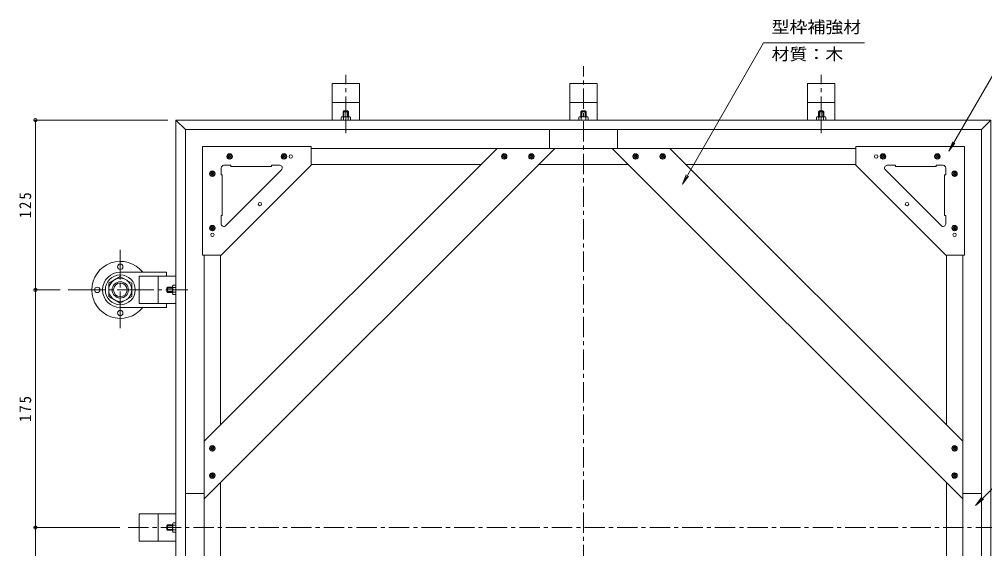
# Model space of a CAD drawing. Units: millimetres at full size; details may follow other scales. Extents: x -933 to 1138, y -790 to 804.
# Drawn here: x 8 to 719, y 414 to 804 of the extents above; entities that cross this region are included whole.
import ezdxf
from ezdxf.enums import TextEntityAlignment as Align

# ---------------------------------------------------------------- set-up
doc = ezdxf.new("R2010")
doc.units = ezdxf.units.MM
doc.header["$LTSCALE"] = 3
doc.header["$PDMODE"] = 32
doc.header["$PDSIZE"] = 2.4
doc.linetypes.add('CHAIN1', pattern=[8, 5, -1, 1, -1])
doc.linetypes.add('CHAIN2', pattern=[12, 9, -1, 1, -1])
for name, color, linetype, lineweight in [('0-0_通り芯', 7, 'CHAIN2', 9), ('0-1_躯体', 4, 'Continuous', 9), ('0-2_仕上', 3, 'Continuous', 9), ('0-4_その他', 7, 'Continuous', 9), ('0-9', 2, 'Continuous', 9), ('0-A', 3, 'Continuous', 9), ('0-B', 4, 'Continuous', 9), ('0-C', 4, 'Continuous', 9), ('0-E', 7, 'Continuous', 9)]:
    doc.layers.add(name, color=color, linetype=linetype, lineweight=lineweight)
doc.styles.add('ＭＳ ゴシック', font='')
doc.styles.get('ＭＳ ゴシック').set_extended_font_data('MS Gothic')

msp = doc.modelspace()

# ---------------------------------------------------------------- linework, layer by layer
at = {"layer": '0-0_通り芯'}
for p, q in [((248.664, 720.26), (248.664, 763)), ((598.663, 720.26), (598.663, 763)), ((82.661, 576.469), (82.661, 634.225)), ((44.296, 604.771), (132.461, 604.771))]:
    msp.add_line(p, q, dxfattribs=at)
at = {"layer": '0-1_躯体', "color": 6}
for p in [(82.661, 617.771), (116.661, 614.771)]:
    msp.add_line(p, (116.661, 617.771), dxfattribs=at)
at = {"layer": '0-1_躯体'}
msp.add_lwpolyline([(91.161, 599.863), (91.161, 609.678), (82.661, 614.586), (74.161, 609.678), (74.161, 599.863), (82.661, 594.956)], close=True, dxfattribs=at)
at = {"layer": '0-1_躯体', "color": 6}
msp.add_lwpolyline([(82.661, 591.771), (116.661, 591.771), (116.661, 594.771)], dxfattribs=at)
at = {"layer": '0-1_躯体'}
for radius in [11, 8.5, 6, 5]:
    msp.add_circle((82.661, 604.771), radius, dxfattribs=at)
at = {"layer": '0-1_躯体', "color": 6}
msp.add_arc((82.661, 604.771), 13, 90, 270, dxfattribs=at)
at = {"layer": '0-2_仕上', "linetype": 'CHAIN1'}
for p, q in [((423.664, 89.941), (423.664, 769.534)), ((88.453, 429.771), (759.969, 429.771))]:
    msp.add_line(p, q, dxfattribs=at)
at = {"layer": '0-2_仕上'}
for p, q in [((258.664, 756.771), (238.664, 756.771)), ((238.664, 756.771), (238.664, 729.771)), ((258.664, 756.771), (258.664, 729.771)), ((433.664, 756.771), (413.664, 756.771)), ((413.664, 756.771), (413.664, 729.771)), ((433.664, 756.771), (433.664, 729.771)), ((588.663, 756.771), (588.663, 729.771)), ((588.663, 756.771), (608.664, 756.771)), ((608.664, 756.771), (608.664, 729.771)), ((258.664, 742.771), (238.664, 742.771)), ((433.664, 742.771), (413.664, 742.771)), ((588.663, 742.771), (608.664, 742.771)), ((246.064, 732.271), (251.263, 732.271)), ((246.664, 735.908), (247.364, 736.608)), ((246.664, 735.908), (250.664, 735.908)), ((246.664, 735.908), (246.664, 732.271)), ((247.364, 736.608), (249.964, 736.608)), ((247.364, 736.608), (247.364, 732.271)), ((249.964, 736.608), (250.664, 735.908)), ((249.964, 736.608), (249.964, 732.271)), ((250.664, 735.908), (250.664, 732.271)), ((421.064, 732.271), (426.263, 732.271)), ((421.663, 735.908), (422.364, 736.608)), ((421.663, 735.908), (425.664, 735.908)), ((421.663, 735.908), (421.663, 732.271)), ((422.364, 736.608), (424.964, 736.608)), ((422.364, 736.608), (422.364, 732.271)), ((424.964, 736.608), (425.664, 735.908)), ((424.964, 736.608), (424.964, 732.271)), ((425.664, 735.908), (425.664, 732.271)), ((601.263, 732.271), (596.064, 732.271)), ((597.364, 736.608), (596.664, 735.908)), ((600.663, 735.908), (596.664, 735.908)), ((596.664, 735.908), (596.664, 732.271)), ((599.963, 736.608), (597.364, 736.608)), ((597.364, 736.608), (597.364, 732.271)), ((600.663, 735.908), (599.963, 736.608)), ((599.963, 736.608), (599.963, 732.271)), ((600.663, 735.908), (600.663, 732.271)), ((123.664, 129.771), (123.664, 729.771)), ((245.164, 731.77), (245.164, 729.771)), ((246.965, 731.77), (246.965, 729.771)), ((250.362, 731.77), (250.362, 729.771)), ((252.164, 731.77), (252.164, 729.771)), ((420.163, 731.77), (420.163, 729.771)), ((421.965, 731.77), (421.965, 729.771)), ((425.362, 731.77), (425.362, 729.771)), ((427.164, 731.77), (427.164, 729.771)), ((595.163, 731.77), (595.163, 729.771)), ((596.965, 731.77), (596.965, 729.771)), ((600.362, 731.77), (600.362, 729.771)), ((602.164, 731.77), (602.164, 729.771)), ((723.663, 729.771), (716.664, 722.771)), ((130.663, 722.771), (716.664, 722.771)), ((96.664, 614.771), (123.664, 614.771)), ((96.664, 594.771), (96.664, 614.771)), ((110.664, 594.771), (110.664, 614.771)), ((117.526, 606.771), (116.826, 606.071)), ((116.826, 606.071), (116.826, 603.471)), ((116.826, 606.071), (121.164, 606.071)), ((117.526, 606.771), (117.526, 602.771)), ((117.526, 606.771), (121.164, 606.771)), ((121.164, 607.37), (121.164, 602.172)), ((121.664, 608.271), (123.664, 608.271)), ((121.664, 606.469), (123.664, 606.469)), ((116.826, 603.471), (117.526, 602.771)), ((116.826, 603.471), (121.164, 603.471)), ((117.526, 602.771), (121.164, 602.771)), ((121.664, 603.072), (123.664, 603.072)), ((121.664, 601.271), (123.664, 601.271)), ((96.664, 594.771), (123.664, 594.771)), ((96.664, 439.771), (96.664, 419.771)), ((96.664, 439.771), (123.664, 439.771)), ((110.664, 439.771), (110.664, 419.771)), ((116.826, 431.071), (117.526, 431.771)), ((116.826, 428.471), (116.826, 431.071)), ((116.826, 431.071), (121.164, 431.071)), ((117.526, 427.771), (116.826, 428.471)), ((116.826, 428.471), (121.164, 428.471)), ((117.526, 427.771), (117.526, 431.771)), ((117.526, 431.771), (121.164, 431.771)), ((117.526, 427.771), (121.164, 427.771)), ((121.164, 427.172), (121.164, 432.37)), ((121.664, 433.271), (123.664, 433.271)), ((121.664, 431.469), (123.664, 431.469)), ((121.664, 428.072), (123.664, 428.072)), ((96.664, 419.771), (123.664, 419.771)), ((121.664, 426.271), (123.664, 426.271))]:
    msp.add_line(p, q, dxfattribs=at)
for points in [[(716.664, 722.771), (716.664, 136.77), (130.663, 136.77), (130.663, 722.771), (123.664, 729.771)], [(123.664, 729.771), (723.663, 729.771), (723.663, 129.771), (123.664, 129.771)]]:
    msp.add_lwpolyline(points, dxfattribs=at)
for centre, radius, start, end in [((246.064, 731.209), 1.062, 31.93629, 148.0667), ((248.664, 729.136), 3.134, 57.19138, 122.80888), ((251.263, 731.209), 1.062, 31.9333, 148.06371), ((421.064, 731.209), 1.062, 31.93629, 148.0667), ((423.664, 729.136), 3.134, 57.19138, 122.80888), ((426.263, 731.209), 1.062, 31.9333, 148.06371), ((596.064, 731.209), 1.062, 31.93629, 148.0667), ((598.664, 729.136), 3.134, 57.19112, 122.80862), ((601.263, 731.209), 1.062, 31.9333, 148.06371), ((122.225, 607.37), 1.062, 121.9333, 238.06371), ((124.298, 604.771), 3.134, 147.19112, 212.80862), ((122.225, 602.172), 1.062, 121.93629, 238.0667), ((122.225, 432.37), 1.062, 121.9333, 238.06371), ((122.225, 427.172), 1.062, 121.93629, 238.0667), ((124.298, 429.771), 3.134, 147.19138, 212.80888)]:
    msp.add_arc(centre, radius, start, end, dxfattribs=at)
at = {"layer": '0-4_その他'}
for p, q in [((19.268, 729.771), (117.664, 729.771)), ((20.168, 729.771), (20.168, 604.771)), ((19.268, 604.771), (38.296, 604.771)), ((20.168, 604.771), (20.168, 429.771)), ((19.268, 429.771), (82.453, 429.771)), ((20.168, 429.771), (20.168, 254.771))]:
    msp.add_line(p, q, dxfattribs=at)
for p in [(20.168, 729.771), (20.168, 604.771), (20.168, 429.771)]:
    msp.add_point(p, dxfattribs=at)
at = {"layer": '0-9'}
for centre in [(82.661, 621.771), (65.661, 604.771), (82.661, 587.771)]:
    msp.add_circle(centre, 2, dxfattribs=at)
msp.add_arc((82.661, 604.771), 21, 38.24654, 321.75346, dxfattribs=at)
at = {"layer": '0-A'}
for p, q in [((398.663, 722.771), (398.663, 708.971)), ((448.663, 722.771), (448.663, 708.971)), ((143.164, 710.271), (143.164, 630.271)), ((143.164, 710.271), (223.163, 710.271)), ((223.163, 710.271), (223.163, 696.471)), ((624.164, 710.271), (624.164, 696.471)), ((704.164, 710.271), (624.164, 710.271)), ((704.164, 710.271), (704.164, 630.271)), ((156.963, 630.271), (223.163, 696.471)), ((156.963, 694.471), (156.963, 689.471)), ((157.763, 689.471), (156.963, 689.471)), ((157.763, 689.471), (157.763, 659.471)), ((158.963, 696.471), (163.963, 696.471)), ((201.364, 693.057), (160.378, 652.07)), ((163.963, 695.671), (163.963, 696.471)), ((163.963, 695.671), (193.964, 695.671)), ((193.964, 695.671), (193.964, 696.471)), ((199.95, 696.471), (193.964, 696.471)), ((690.364, 630.271), (624.164, 696.471)), ((645.963, 693.057), (686.95, 652.07)), ((647.377, 696.471), (653.364, 696.471)), ((653.364, 695.671), (653.364, 696.471)), ((683.364, 695.671), (653.364, 695.671)), ((683.364, 695.671), (683.364, 696.471)), ((688.364, 696.471), (683.364, 696.471)), ((689.564, 689.471), (690.364, 689.471)), ((689.564, 689.471), (689.564, 659.471)), ((690.364, 694.471), (690.364, 689.471)), ((157.763, 659.471), (156.963, 659.471)), ((156.963, 653.484), (156.963, 659.471)), ((689.564, 659.471), (690.364, 659.471)), ((690.364, 653.484), (690.364, 659.471)), ((143.164, 630.271), (156.963, 630.271)), ((704.164, 630.271), (690.364, 630.271)), ((130.663, 454.771), (144.463, 454.771)), ((716.664, 454.771), (702.864, 454.771))]:
    msp.add_line(p, q, dxfattribs=at)
for centre in [(208.163, 702.971), (639.164, 702.971), (185.467, 667.967), (661.86, 667.967), (150.463, 645.271), (696.864, 645.271)]:
    msp.add_circle(centre, 1.25, dxfattribs=at)
for centre, start, end in [((158.963, 694.471), 90, 180), ((199.95, 694.471), 315.00075, 90), ((647.377, 694.471), 90, 224.99925), ((688.364, 694.471), 0, 90), ((158.963, 653.484), 180, 314.99925), ((688.364, 653.484), 225.00075, 0)]:
    msp.add_arc(centre, 2, start, end, dxfattribs=at)
at = {"layer": '0-B', "color": 6}
for p, q in [((360.131, 708.971), (144.463, 493.303)), ((402.557, 708.971), (144.463, 450.877)), ((360.131, 708.971), (402.557, 708.971)), ((487.196, 708.971), (444.77, 708.971)), ((444.77, 708.971), (702.864, 450.877)), ((487.196, 708.971), (702.864, 493.303)), ((144.463, 493.303), (144.463, 450.877)), ((702.864, 493.303), (702.864, 450.877))]:
    msp.add_line(p, q, dxfattribs=at)
at = {"layer": '0-B'}
for p, q in [((223.163, 708.971), (360.131, 708.971)), ((402.557, 708.971), (444.77, 708.971)), ((624.164, 708.971), (487.196, 708.971)), ((223.163, 696.971), (348.131, 696.971)), ((390.557, 696.971), (456.77, 696.971)), ((624.164, 696.971), (499.196, 696.971)), ((144.463, 630.271), (144.463, 493.303)), ((156.464, 630.271), (156.464, 505.304)), ((690.864, 630.271), (690.864, 505.304)), ((702.864, 630.271), (702.864, 493.303)), ((156.463, 396.665), (156.463, 462.877)), ((690.864, 396.665), (690.864, 462.877)), ((144.464, 408.665), (144.464, 450.877)), ((702.864, 408.665), (702.864, 450.877))]:
    msp.add_line(p, q, dxfattribs=at)
at = {"layer": '0-C'}
for p, q in [((161.24, 702.425), (163.71, 704.895)), ((163.991, 701.15), (161.342, 703.798)), ((161.918, 701.406), (164.728, 704.216)), ((164.885, 701.953), (162.146, 704.693)), ((165.112, 703.423), (163.616, 704.919)), ((201.24, 702.425), (203.71, 704.895)), ((203.991, 701.15), (201.342, 703.798)), ((201.918, 701.406), (204.728, 704.216)), ((204.885, 701.953), (202.146, 704.693)), ((205.112, 703.423), (203.616, 704.919)), ((363.42, 702.425), (365.89, 704.895)), ((366.171, 701.15), (363.523, 703.798)), ((364.099, 701.406), (366.909, 704.216)), ((367.065, 701.953), (364.326, 704.693)), ((367.292, 703.423), (365.797, 704.919)), ((383.42, 702.425), (385.89, 704.895)), ((386.172, 701.15), (383.523, 703.798)), ((384.099, 701.406), (386.909, 704.216)), ((387.066, 701.953), (384.326, 704.693)), ((387.292, 703.423), (385.796, 704.919)), ((460.035, 703.423), (461.531, 704.919)), ((460.262, 701.953), (463.001, 704.693)), ((463.228, 701.406), (460.418, 704.216)), ((461.155, 701.15), (463.804, 703.798)), ((463.907, 702.425), (461.437, 704.895)), ((480.035, 703.423), (481.531, 704.919)), ((480.262, 701.953), (483.001, 704.693)), ((483.229, 701.406), (480.418, 704.216)), ((481.156, 701.15), (483.804, 703.798)), ((483.907, 702.425), (481.437, 704.895)), ((642.216, 703.423), (643.711, 704.919)), ((642.442, 701.953), (645.182, 704.693)), ((645.409, 701.406), (642.599, 704.216)), ((643.336, 701.15), (645.985, 703.798)), ((646.088, 702.425), (643.617, 704.895)), ((682.216, 703.423), (683.712, 704.919)), ((682.442, 701.953), (685.182, 704.693)), ((685.409, 701.406), (682.599, 704.216)), ((683.336, 701.15), (685.985, 703.798)), ((686.087, 702.425), (683.618, 704.895)), ((162.255, 701.189), (161.382, 702.062)), ((163.18, 700.971), (165.163, 702.954)), ((202.255, 701.189), (201.382, 702.062)), ((203.18, 700.971), (205.164, 702.954)), ((364.435, 701.189), (363.563, 702.062)), ((365.36, 700.971), (367.344, 702.954)), ((384.436, 701.189), (383.563, 702.062)), ((385.361, 700.971), (387.344, 702.954)), ((461.966, 700.971), (459.983, 702.954)), ((462.892, 701.189), (463.764, 702.062)), ((481.967, 700.971), (479.983, 702.954)), ((482.892, 701.189), (483.765, 702.062)), ((644.147, 700.971), (642.164, 702.954)), ((645.072, 701.189), (645.946, 702.062)), ((684.147, 700.971), (682.164, 702.954)), ((685.073, 701.189), (685.946, 702.062)), ((148.539, 689.725), (151.009, 692.195)), ((151.291, 688.45), (148.642, 691.099)), ((149.218, 688.706), (152.028, 691.516)), ((152.185, 689.253), (149.445, 691.992)), ((150.48, 688.271), (152.463, 690.254)), ((152.412, 690.723), (150.916, 692.219)), ((696.848, 688.271), (694.864, 690.254)), ((694.915, 690.723), (696.411, 692.219)), ((695.143, 689.253), (697.882, 691.992)), ((698.109, 688.706), (695.299, 691.516)), ((696.036, 688.45), (698.685, 691.099)), ((698.788, 689.725), (696.318, 692.195)), ((149.554, 688.489), (148.682, 689.362)), ((697.773, 688.489), (698.645, 689.362)), ((148.539, 649.724), (151.009, 652.195)), ((151.291, 648.45), (148.642, 651.098)), ((149.554, 648.489), (148.682, 649.362)), ((149.218, 648.706), (152.028, 651.516)), ((152.185, 649.253), (149.445, 651.993)), ((150.48, 648.271), (152.463, 650.254)), ((152.412, 650.723), (150.916, 652.219)), ((696.848, 648.271), (694.864, 650.254)), ((694.915, 650.723), (696.411, 652.219)), ((695.143, 649.253), (697.882, 651.993)), ((698.109, 648.706), (695.299, 651.516)), ((696.036, 648.45), (698.685, 651.098)), ((698.788, 649.724), (696.318, 652.195)), ((697.773, 648.489), (698.645, 649.362)), ((148.539, 487.544), (151.009, 490.014)), ((151.291, 486.269), (148.642, 488.918)), ((149.555, 486.309), (148.682, 487.181)), ((149.218, 486.525), (152.028, 489.336)), ((152.185, 487.072), (149.445, 489.812)), ((150.48, 486.09), (152.463, 488.074)), ((152.412, 488.542), (150.916, 490.038)), ((696.848, 486.09), (694.864, 488.074)), ((694.915, 488.542), (696.411, 490.038)), ((695.142, 487.072), (697.882, 489.812)), ((698.109, 486.525), (695.299, 489.336)), ((696.036, 486.269), (698.685, 488.918)), ((698.788, 487.544), (696.318, 490.014)), ((697.772, 486.309), (698.645, 487.181)), ((148.539, 467.544), (151.009, 470.014)), ((149.218, 466.525), (152.028, 469.336)), ((152.185, 467.072), (149.445, 469.812)), ((152.412, 468.542), (150.916, 470.038)), ((694.915, 468.542), (696.411, 470.038)), ((695.142, 467.072), (697.882, 469.812)), ((698.109, 466.525), (695.299, 469.336)), ((698.788, 467.544), (696.318, 470.014)), ((151.291, 466.269), (148.642, 468.917)), ((149.555, 466.308), (148.682, 467.181)), ((150.48, 466.09), (152.463, 468.074)), ((696.848, 466.09), (694.864, 468.074)), ((696.036, 466.269), (698.685, 468.917)), ((697.772, 466.308), (698.645, 467.181))]:
    msp.add_line(p, q, dxfattribs=at)
for centre in [(163.163, 702.971), (203.164, 702.971), (365.344, 702.971), (385.344, 702.971), (461.983, 702.971), (481.983, 702.971), (644.164, 702.971), (684.164, 702.971), (150.463, 690.271), (696.864, 690.271), (150.463, 650.271), (696.864, 650.271), (150.463, 488.09), (696.864, 488.09), (150.463, 468.09), (696.864, 468.09)]:
    msp.add_circle(centre, 2, dxfattribs=at)
at = {"layer": '0-E'}
for p, q in [((692.626, 706.801), (736.204, 782.28)), ((692.626, 706.801), (695.496, 713.73)), ((692.626, 706.801), (697.192, 712.751)), ((496.497, 682.507), (499.367, 689.436)), ((496.497, 682.507), (501.063, 688.457)), ((712.175, 445.998), (789.666, 523.489)), ((712.175, 445.998), (716.741, 451.948)), ((712.175, 445.998), (718.125, 450.563))]:
    msp.add_line(p, q, dxfattribs=at)
msp.add_lwpolyline([(496.497, 682.507), (556.277, 786.564), (630.647, 786.564)], dxfattribs=at)

# ---------------------------------------------------------------- texts
at = {"layer": '0-4_その他', "color": 2, "char_height": 8.798, "attachment_point": 7, "rotation": 90, "style": 'ＭＳ ゴシック'}
for s, insert in [('\\T1.27;\\W0.9;125', (17.168, 657.521)), ('\\T1.27;\\W0.9;175', (17.168, 507.521))]:
    msp.add_mtext(s, dxfattribs=dict(at, insert=insert))
at = {"layer": '0-E', "color": 2, "style": 'ＭＳ ゴシック', "width": 1.1}
for s, p in [('型枠補強材', (562.151, 791.215)), ('材質：木', (562.151, 771.286))]:
    msp.add_text(s, height=8.798, dxfattribs=at).set_placement(p, align=Align.BOTTOM_LEFT)

doc.saveas('drawing.dxf')
